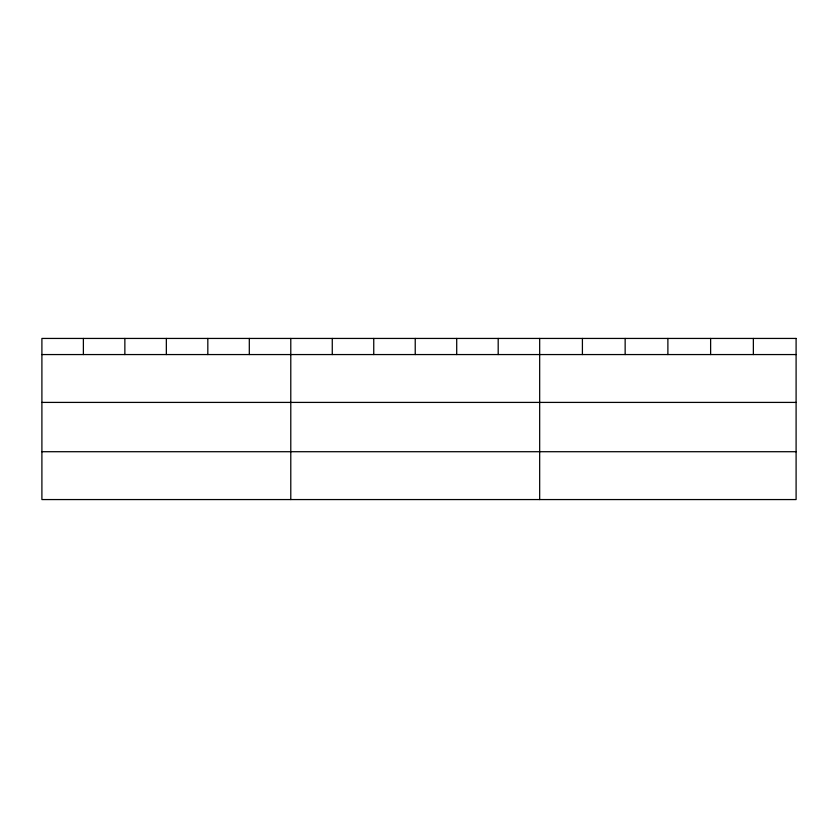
<?xml version="1.0" encoding="UTF-8"?>
<svg xmlns="http://www.w3.org/2000/svg" width="838" height="838" viewBox="0 0 838 838"><rect width="100%" height="100%" fill="white"/><g stroke="black" fill="none" stroke-linecap="round" stroke-linejoin="round"><path stroke-width="1.26" d="M41.9 354.558L796.1 354.558M41.9 402.408L796.1 402.408M41.9 451.713L796.1 451.713M753.362 338.437L753.362 354.558M710.624 338.437L710.624 354.558M667.886 338.437L667.886 354.558M625.148 338.437L625.148 354.558M582.41 338.437L582.41 354.558M539.672 338.437L539.672 499.563M498.191 338.437L498.191 354.558M456.71 338.437L456.71 354.558M415.229 338.437L415.229 354.558M373.748 338.437L373.748 354.558M332.267 338.437L332.267 354.558M290.786 338.437L290.786 499.563M249.305 338.437L249.305 354.558M207.824 338.437L207.824 354.558M166.343 338.437L166.343 354.558M124.862 338.437L124.862 354.558M83.381 338.437L83.381 354.558M796.1 338.437L41.9 338.437L41.9 499.563L796.1 499.563L796.1 338.437"/></g></svg>
